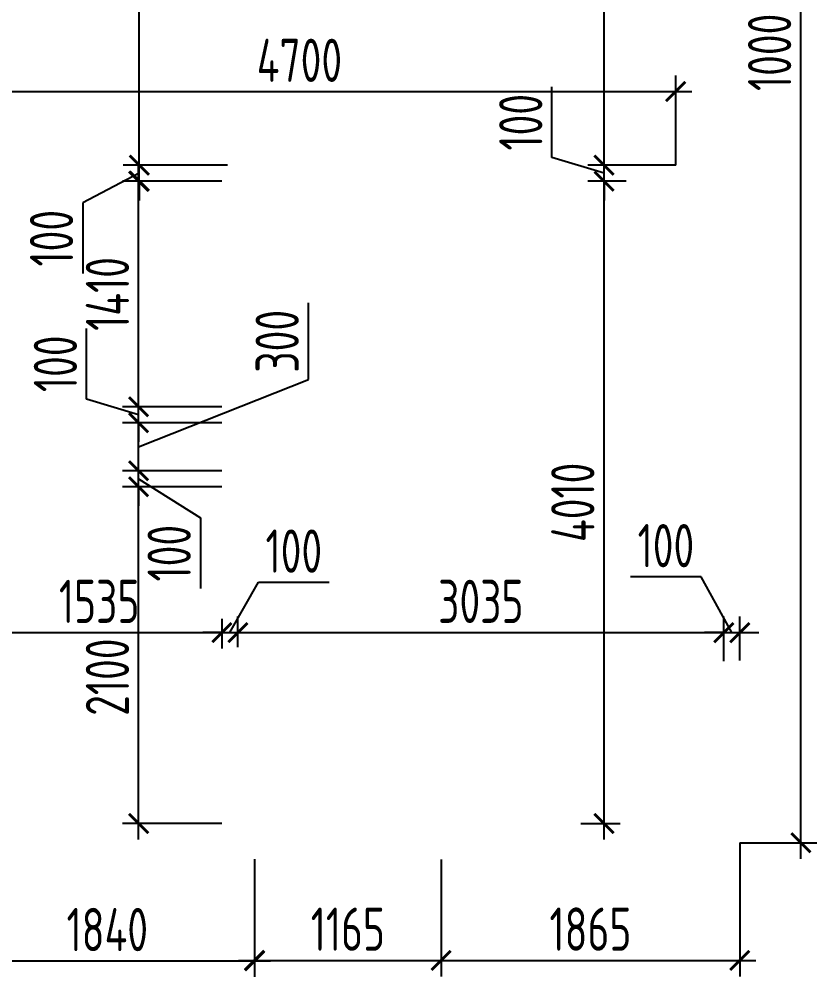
# Model space of a CAD drawing. Header units: millimetres. Extents: x -350007 to 536090, y -888 to 198380.
# Drawn here: x -204534 to -199553, y 95433 to 101413 of the extents above; entities that cross this region are included whole.
import ezdxf

# ---------------------------------------------------------------- set-up
doc = ezdxf.new("R2010")
doc.units = ezdxf.units.MM
doc.layers.add('АР_Размеры нов.', color=15, linetype='Continuous', lineweight=0)
doc.styles.add('ISOCPEUR', font='isocpeur.ttf', dxfattribs={"width": 0.7})
doc.dimstyles.new('R_100', dxfattribs={"dimtxt": 270, "dimasz": 120, "dimexe": 100, "dimexo": 0, "dimgap": 60, "dimtad": 1, "dimdec": 0, "dimrnd": 5, "dimzin": 0, "dimdsep": 46, "dimtxsty": 'ISOCPEUR', "dimblk": 'ARCHTICK', "dimcen": 0, "dimdle": 100, "dimclrd": 256, "dimclre": 256, "dimclrt": 256, "dimadec": 0, "dimazin": 0, "dimtfac": 2, "dimtdec": 0, "dimtofl": 0, "dimtmove": 1, "dimatfit": 3, "dimfxl": 1, "dimtvp": 3, "dimtolj": 1, "dimtzin": 0, "dimarcsym": 0})

# ---------------------------------------------------------------- blocks, each defined once
blk = doc.blocks.new('_ArchTick')
at = {"color": 0, "linetype": 'ByBlock', "const_width": 0.15}
blk.add_lwpolyline([(-0.5, -0.5), (0.5, 0.5)], dxfattribs=at)
blk = doc.blocks.new('*D2549')
at = {"layer": 'Defpoints', "color": 0, "ltscale": 100, "transparency": 16777216}
for p in [(-203064, 96167.8), (-201899.1, 96166.1), (-201899.1, 95536.1)]:
    blk.add_point(p, dxfattribs=at)
at = {"layer": 'АР_Размеры нов.', "lineweight": -2, "ltscale": 100, "transparency": 16777216}
for p, q in [((-203064, 96167.8), (-203064, 95436.1)), ((-201899.1, 96166.1), (-201899.1, 95436.1)), ((-203164, 95536.1), (-201799.1, 95536.1))]:
    blk.add_line(p, q, dxfattribs=at)
at = {"layer": 'АР_Размеры нов.', "lineweight": -2, "ltscale": 100, "transparency": 16777216, "xscale": 120, "yscale": 120, "zscale": 120, "rotation": 180}
blk.add_blockref('_ArchTick', (-203064, 95536.1), dxfattribs=at)
at = {"layer": 'АР_Размеры нов.', "lineweight": -2, "ltscale": 100, "transparency": 16777216, "xscale": 120, "yscale": 120, "zscale": 120}
blk.add_blockref('_ArchTick', (-201899.1, 95536.1), dxfattribs=at)
at = {"layer": 'АР_Размеры нов.', "ltscale": 100, "transparency": 16777216, "insert": (-202481.5, 95731.1), "char_height": 270, "attachment_point": 5, "style": 'ISOCPEUR'}
blk.add_mtext('\\A1;1165', dxfattribs=at)
blk = doc.blocks.new('*D2664')
at = {"layer": 'Defpoints', "color": 0, "ltscale": 100, "transparency": 16777216}
for p in [(-204903.9, 96167.9), (-203064, 96167.9), (-203064, 95533.3)]:
    blk.add_point(p, dxfattribs=at)
at = {"layer": 'АР_Размеры нов.', "lineweight": -2, "ltscale": 100, "transparency": 16777216}
for p, q in [((-204903.9, 96167.9), (-204903.9, 95433.3)), ((-203064, 96167.9), (-203064, 95433.3)), ((-205003.9, 95533.3), (-202964, 95533.3))]:
    blk.add_line(p, q, dxfattribs=at)
at = {"layer": 'АР_Размеры нов.', "lineweight": -2, "ltscale": 100, "transparency": 16777216, "xscale": 120, "yscale": 120, "zscale": 120, "rotation": 180}
blk.add_blockref('_ArchTick', (-204903.9, 95533.3), dxfattribs=at)
at = {"layer": 'АР_Размеры нов.', "lineweight": -2, "ltscale": 100, "transparency": 16777216, "xscale": 120, "yscale": 120, "zscale": 120}
blk.add_blockref('_ArchTick', (-203064, 95533.3), dxfattribs=at)
at = {"layer": 'АР_Размеры нов.', "ltscale": 100, "transparency": 16777216, "insert": (-203983.9, 95728.3), "char_height": 270, "attachment_point": 5, "style": 'ISOCPEUR'}
blk.add_mtext('\\A1;1840', dxfattribs=at)
blk = doc.blocks.new('*D3010')
at = {"layer": 'Defpoints', "color": 0, "ltscale": 500, "transparency": 16777216}
for p in [(-200033.9, 96270.7), (-201899.1, 96166.1), (-200033.9, 95536.1)]:
    blk.add_point(p, dxfattribs=at)
at = {"layer": 'АР_Размеры нов.', "lineweight": -2, "ltscale": 500, "transparency": 16777216}
for p, q in [((-200033.9, 96270.7), (-200033.9, 95436.1)), ((-201899.1, 96166.1), (-201899.1, 95436.1)), ((-201999.1, 95536.1), (-199933.9, 95536.1))]:
    blk.add_line(p, q, dxfattribs=at)
at = {"layer": 'АР_Размеры нов.', "lineweight": -2, "ltscale": 500, "transparency": 16777216, "xscale": 120, "yscale": 120, "zscale": 120, "rotation": 180}
blk.add_blockref('_ArchTick', (-201899.1, 95536.1), dxfattribs=at)
at = {"layer": 'АР_Размеры нов.', "lineweight": -2, "ltscale": 500, "transparency": 16777216, "xscale": 120, "yscale": 120, "zscale": 120}
blk.add_blockref('_ArchTick', (-200033.9, 95536.1), dxfattribs=at)
at = {"layer": 'АР_Размеры нов.', "lineweight": 13, "ltscale": 500, "transparency": 16777216, "insert": (-200966.5, 95731.1), "char_height": 270, "attachment_point": 5, "style": 'ISOCPEUR'}
blk.add_mtext('\\A1;1865', dxfattribs=at)
blk = doc.blocks.new('*D3033')
at = {"layer": 'Defpoints', "color": 0, "ltscale": 500, "transparency": 16777216}
for p in [(-200033.9, 106269.4), (-199652.6, 106269.4), (-200033.9, 96270.7)]:
    blk.add_point(p, dxfattribs=at)
at = {"layer": 'АР_Размеры нов.', "lineweight": -2, "ltscale": 500, "transparency": 16777216}
for p, q in [((-199652.6, 96170.7), (-199652.6, 106369.4)), ((-200033.9, 106269.4), (-199552.6, 106269.4)), ((-200033.9, 96270.7), (-199552.6, 96270.7))]:
    blk.add_line(p, q, dxfattribs=at)
at = {"layer": 'АР_Размеры нов.', "lineweight": -2, "ltscale": 500, "transparency": 16777216, "xscale": 120, "yscale": 120, "zscale": 120}
for p, rotation in [((-199652.6, 106269.4), 90), ((-199652.6, 96270.7), 270)]:
    blk.add_blockref('_ArchTick', p, dxfattribs=dict(at, rotation=rotation))
at = {"layer": 'АР_Размеры нов.', "lineweight": 13, "ltscale": 500, "transparency": 16777216, "insert": (-199847.6, 101270), "char_height": 270, "attachment_point": 5, "rotation": 90, "style": 'ISOCPEUR'}
blk.add_mtext('\\A1;10000', dxfattribs=at)
blk = doc.blocks.new('*D3119')
at = {"layer": 'Defpoints', "color": 0, "transparency": 16777216}
for p in [(-203788.1, 98493), (-203268.1, 98493), (-203268, 96390.7)]:
    blk.add_point(p, dxfattribs=at)
at = {"layer": 'АР_Размеры нов.', "lineweight": -2, "transparency": 16777216}
for p, q in [((-203788.1, 96290.7), (-203788.1, 98593)), ((-203268.1, 98493), (-203888.1, 98493)), ((-203268, 96390.7), (-203888.1, 96390.7))]:
    blk.add_line(p, q, dxfattribs=at)
at = {"layer": 'АР_Размеры нов.', "lineweight": -2, "transparency": 16777216, "xscale": 120, "yscale": 120, "zscale": 120}
for p, rotation in [((-203788.1, 98493), 90), ((-203788.1, 96390.7), 270)]:
    blk.add_blockref('_ArchTick', p, dxfattribs=dict(at, rotation=rotation))
at = {"layer": 'АР_Размеры нов.', "transparency": 16777216, "insert": (-203983.1, 97304.4), "char_height": 270, "attachment_point": 5, "rotation": 90, "style": 'ISOCPEUR'}
blk.add_mtext('\\A1;2100', dxfattribs=at)
blk = doc.blocks.new('*D3120')
at = {"layer": 'Defpoints', "color": 0, "transparency": 16777216}
for p in [(-203788.1, 98593), (-203268.1, 98593), (-203268.1, 98493)]:
    blk.add_point(p, dxfattribs=at)
at = {"layer": 'АР_Размеры нов.', "lineweight": -2, "transparency": 16777216}
for p, q in [((-203788.1, 98593), (-203788.1, 98713)), ((-203268.1, 98593), (-203888.1, 98593)), ((-203788.1, 98493), (-203788.1, 98593)), ((-203788.1, 98543), (-203402.4, 98299)), ((-203268.1, 98493), (-203888.1, 98493)), ((-203788.1, 98493), (-203788.1, 98373)), ((-203402.4, 98299), (-203402.4, 97857.7))]:
    blk.add_line(p, q, dxfattribs=at)
at = {"layer": 'АР_Размеры нов.', "lineweight": -2, "transparency": 16777216, "xscale": 120, "yscale": 120, "zscale": 120}
for p, rotation in [((-203788.1, 98593), 270), ((-203788.1, 98493), 90)]:
    blk.add_blockref('_ArchTick', p, dxfattribs=dict(at, rotation=rotation))
at = {"layer": 'АР_Размеры нов.', "transparency": 16777216, "insert": (-203597.4, 98078.3), "char_height": 270, "attachment_point": 5, "rotation": 90, "style": 'ISOCPEUR'}
blk.add_mtext('\\A1;100', dxfattribs=at)
blk = doc.blocks.new('*D3121')
at = {"layer": 'Defpoints', "color": 0, "transparency": 16777216}
for p in [(-203788.1, 98892.8), (-203268.1, 98892.8), (-203268.1, 98593)]:
    blk.add_point(p, dxfattribs=at)
at = {"layer": 'АР_Размеры нов.', "lineweight": -2, "transparency": 16777216}
for p, q in [((-202727.8, 99162), (-202727.8, 99641.1)), ((-203788.1, 98742.9), (-202727.8, 99162)), ((-203788.1, 98493), (-203788.1, 98992.8)), ((-203268.1, 98892.8), (-203888.1, 98892.8)), ((-203268.1, 98593), (-203888.1, 98593))]:
    blk.add_line(p, q, dxfattribs=at)
at = {"layer": 'АР_Размеры нов.', "lineweight": -2, "transparency": 16777216, "xscale": 120, "yscale": 120, "zscale": 120}
for p, rotation in [((-203788.1, 98892.8), 90), ((-203788.1, 98593), 270)]:
    blk.add_blockref('_ArchTick', p, dxfattribs=dict(at, rotation=rotation))
at = {"layer": 'АР_Размеры нов.', "transparency": 16777216, "insert": (-202922.8, 99401.5), "char_height": 270, "attachment_point": 5, "rotation": 90, "style": 'ISOCPEUR'}
blk.add_mtext('\\A1;300', dxfattribs=at)
blk = doc.blocks.new('*D3122')
at = {"layer": 'Defpoints', "color": 0, "transparency": 16777216}
for p in [(-203788.1, 98992.8), (-203268.1, 98992.8), (-203268.1, 98892.8)]:
    blk.add_point(p, dxfattribs=at)
at = {"layer": 'АР_Размеры нов.', "lineweight": -2, "transparency": 16777216}
for p, q in [((-204113.1, 99040.3), (-204113.1, 99481.6)), ((-203788.1, 98992.8), (-203788.1, 99112.8)), ((-203788.1, 98942.8), (-204113.1, 99040.3)), ((-203268.1, 98992.8), (-203888.1, 98992.8)), ((-203788.1, 98892.8), (-203788.1, 98992.8)), ((-203268.1, 98892.8), (-203888.1, 98892.8)), ((-203788.1, 98892.8), (-203788.1, 98772.8))]:
    blk.add_line(p, q, dxfattribs=at)
at = {"layer": 'АР_Размеры нов.', "lineweight": -2, "transparency": 16777216, "xscale": 120, "yscale": 120, "zscale": 120}
for p, rotation in [((-203788.1, 98992.8), 270), ((-203788.1, 98892.8), 90)]:
    blk.add_blockref('_ArchTick', p, dxfattribs=dict(at, rotation=rotation))
at = {"layer": 'АР_Размеры нов.', "transparency": 16777216, "insert": (-204308.1, 99260.9), "char_height": 270, "attachment_point": 5, "rotation": 90, "style": 'ISOCPEUR'}
blk.add_mtext('\\A1;100', dxfattribs=at)
blk = doc.blocks.new('*D3123')
at = {"layer": 'Defpoints', "color": 0, "transparency": 16777216}
for p in [(-203788.1, 100400.7), (-203268.1, 100400.7), (-203268.1, 98992.8)]:
    blk.add_point(p, dxfattribs=at)
at = {"layer": 'АР_Размеры нов.', "lineweight": -2, "transparency": 16777216}
for p, q in [((-203788.1, 98892.8), (-203788.1, 100500.7)), ((-203268.1, 100400.7), (-203888.1, 100400.7)), ((-203268.1, 98992.8), (-203888.1, 98992.8))]:
    blk.add_line(p, q, dxfattribs=at)
at = {"layer": 'АР_Размеры нов.', "lineweight": -2, "transparency": 16777216, "xscale": 120, "yscale": 120, "zscale": 120}
for p, rotation in [((-203788.1, 100400.7), 90), ((-203788.1, 98992.8), 270)]:
    blk.add_blockref('_ArchTick', p, dxfattribs=dict(at, rotation=rotation))
at = {"layer": 'АР_Размеры нов.', "transparency": 16777216, "insert": (-203983.1, 99696.7), "char_height": 270, "attachment_point": 5, "rotation": 90, "style": 'ISOCPEUR'}
blk.add_mtext('\\A1;1410', dxfattribs=at)
blk = doc.blocks.new('*D3124')
at = {"layer": 'Defpoints', "color": 0, "transparency": 16777216}
for p in [(-203784.3, 100500.7), (-203233.8, 100500.7), (-203268.1, 100400.7)]:
    blk.add_point(p, dxfattribs=at)
at = {"layer": 'АР_Размеры нов.', "lineweight": -2, "transparency": 16777216}
for p, q in [((-203784.3, 100500.7), (-203784.3, 100620.7)), ((-203233.8, 100500.7), (-203884.3, 100500.7)), ((-203784.3, 100400.7), (-203784.3, 100500.7)), ((-203784.3, 100450.7), (-204137.1, 100265.3)), ((-203268.1, 100400.7), (-203884.3, 100400.7)), ((-203784.3, 100400.7), (-203784.3, 100280.7)), ((-204137.1, 100265.3), (-204137.1, 99824))]:
    blk.add_line(p, q, dxfattribs=at)
at = {"layer": 'АР_Размеры нов.', "lineweight": -2, "transparency": 16777216, "xscale": 120, "yscale": 120, "zscale": 120}
for p, rotation in [((-203784.3, 100500.7), 270), ((-203784.3, 100400.7), 90)]:
    blk.add_blockref('_ArchTick', p, dxfattribs=dict(at, rotation=rotation))
at = {"layer": 'АР_Размеры нов.', "transparency": 16777216, "insert": (-204332.1, 100044.7), "char_height": 270, "attachment_point": 5, "rotation": 90, "style": 'ISOCPEUR'}
blk.add_mtext('\\A1;100', dxfattribs=at)
blk = doc.blocks.new('*D3125')
at = {"layer": 'Defpoints', "color": 0, "transparency": 16777216}
for p in [(-203784.3, 103707.7), (-203784.3, 103707.7), (-203233.8, 100500.7)]:
    blk.add_point(p, dxfattribs=at)
at = {"layer": 'АР_Размеры нов.', "lineweight": -2, "transparency": 16777216}
for p, q in [((-203784.3, 100400.7), (-203784.3, 103807.7)), ((-203784.3, 103707.7), (-203884.3, 103707.7)), ((-203233.8, 100500.7), (-203884.3, 100500.7))]:
    blk.add_line(p, q, dxfattribs=at)
at = {"layer": 'АР_Размеры нов.', "lineweight": -2, "transparency": 16777216, "xscale": 120, "yscale": 120, "zscale": 120}
for p, rotation in [((-203784.3, 103707.7), 90), ((-203784.3, 100500.7), 270)]:
    blk.add_blockref('_ArchTick', p, dxfattribs=dict(at, rotation=rotation))
at = {"layer": 'АР_Размеры нов.', "transparency": 16777216, "insert": (-203979.3, 102104.2), "char_height": 270, "attachment_point": 5, "rotation": 90, "style": 'ISOCPEUR'}
blk.add_mtext('\\A1;3205', dxfattribs=at)
blk = doc.blocks.new('*D3126')
at = {"layer": 'Defpoints', "color": 0, "transparency": 16777216}
for p in [(-200881.8, 100400.7), (-200743.5, 100400.7), (-201026.4, 96390.7)]:
    blk.add_point(p, dxfattribs=at)
at = {"layer": 'АР_Размеры нов.', "lineweight": -2, "transparency": 16777216}
for p, q in [((-200881.8, 96290.7), (-200881.8, 100500.7)), ((-200743.5, 100400.7), (-200981.8, 100400.7)), ((-201026.4, 96390.7), (-200781.8, 96390.7))]:
    blk.add_line(p, q, dxfattribs=at)
at = {"layer": 'АР_Размеры нов.', "lineweight": -2, "transparency": 16777216, "xscale": 120, "yscale": 120, "zscale": 120}
for p, rotation in [((-200881.8, 100400.7), 90), ((-200881.8, 96390.7), 270)]:
    blk.add_blockref('_ArchTick', p, dxfattribs=dict(at, rotation=rotation))
at = {"layer": 'АР_Размеры нов.', "transparency": 16777216, "insert": (-201076.8, 98395.7), "char_height": 270, "attachment_point": 5, "rotation": 90, "style": 'ISOCPEUR'}
blk.add_mtext('\\A1;4010', dxfattribs=at)
blk = doc.blocks.new('*D3127')
at = {"layer": 'Defpoints', "color": 0, "transparency": 16777216}
for p in [(-200881.8, 100500.7), (-200433.9, 100500.7), (-200743.5, 100400.7)]:
    blk.add_point(p, dxfattribs=at)
at = {"layer": 'АР_Размеры нов.', "lineweight": -2, "transparency": 16777216}
for p, q in [((-201206.8, 100548.2), (-201206.8, 100989.5)), ((-200881.8, 100500.7), (-200881.8, 100620.7)), ((-200881.8, 100450.7), (-201206.8, 100548.2)), ((-200433.9, 100500.7), (-200981.8, 100500.7)), ((-200881.8, 100400.7), (-200881.8, 100500.7)), ((-200743.5, 100400.7), (-200981.8, 100400.7)), ((-200881.8, 100400.7), (-200881.8, 100280.7))]:
    blk.add_line(p, q, dxfattribs=at)
at = {"layer": 'АР_Размеры нов.', "lineweight": -2, "transparency": 16777216, "xscale": 120, "yscale": 120, "zscale": 120}
for p, rotation in [((-200881.8, 100500.7), 270), ((-200881.8, 100400.7), 90)]:
    blk.add_blockref('_ArchTick', p, dxfattribs=dict(at, rotation=rotation))
at = {"layer": 'АР_Размеры нов.', "transparency": 16777216, "insert": (-201401.8, 100768.8), "char_height": 270, "attachment_point": 5, "rotation": 90, "style": 'ISOCPEUR'}
blk.add_mtext('\\A1;100', dxfattribs=at)
blk = doc.blocks.new('*D3128')
at = {"layer": 'Defpoints', "color": 0, "transparency": 16777216}
for p in [(-200881.8, 106800.7), (-200433.9, 106800.7), (-200433.9, 100500.7)]:
    blk.add_point(p, dxfattribs=at)
at = {"layer": 'АР_Размеры нов.', "lineweight": -2, "transparency": 16777216}
for p, q in [((-200881.8, 100400.7), (-200881.8, 106900.7)), ((-200433.9, 106800.7), (-200981.8, 106800.7)), ((-200433.9, 100500.7), (-200981.8, 100500.7))]:
    blk.add_line(p, q, dxfattribs=at)
at = {"layer": 'АР_Размеры нов.', "lineweight": -2, "transparency": 16777216, "xscale": 120, "yscale": 120, "zscale": 120}
for p, rotation in [((-200881.8, 106800.7), 90), ((-200881.8, 100500.7), 270)]:
    blk.add_blockref('_ArchTick', p, dxfattribs=dict(at, rotation=rotation))
at = {"layer": 'АР_Размеры нов.', "transparency": 16777216, "insert": (-201076.8, 103650.7), "char_height": 270, "attachment_point": 5, "rotation": 90, "style": 'ISOCPEUR'}
blk.add_mtext('\\A1;6300', dxfattribs=at)
blk = doc.blocks.new('*D4021')
at = {"layer": 'Defpoints', "color": 0, "transparency": 16777216}
for p in [(-203268.1, 97669.1), (-204800.8, 97581.5), (-203268.1, 97582.4)]:
    blk.add_point(p, dxfattribs=at)
at = {"layer": 'АР_Размеры нов.', "lineweight": -2, "transparency": 16777216}
for p, q in [((-204800.8, 97581.5), (-204800.8, 97682.4)), ((-203268.1, 97669.1), (-203268.1, 97482.4)), ((-204900.8, 97582.4), (-203168.1, 97582.4))]:
    blk.add_line(p, q, dxfattribs=at)
at = {"layer": 'АР_Размеры нов.', "lineweight": -2, "transparency": 16777216, "xscale": 120, "yscale": 120, "zscale": 120, "rotation": 180}
blk.add_blockref('_ArchTick', (-204800.8, 97582.4), dxfattribs=at)
at = {"layer": 'АР_Размеры нов.', "lineweight": -2, "transparency": 16777216, "xscale": 120, "yscale": 120, "zscale": 120}
blk.add_blockref('_ArchTick', (-203268.1, 97582.4), dxfattribs=at)
at = {"layer": 'АР_Размеры нов.', "transparency": 16777216, "insert": (-204034.5, 97777.4), "char_height": 270, "attachment_point": 5, "style": 'ISOCPEUR'}
blk.add_mtext('\\A1;1535', dxfattribs=at)
blk = doc.blocks.new('*D4035')
at = {"layer": 'Defpoints', "color": 0, "transparency": 16777216}
for p in [(-200433.9, 100960.5), (-205134.4, 100500.7), (-200433.9, 100500.7)]:
    blk.add_point(p, dxfattribs=at)
at = {"layer": 'АР_Размеры нов.', "lineweight": -2, "transparency": 16777216}
for p, q in [((-205134.4, 100500.7), (-205134.4, 101060.5)), ((-200433.9, 100500.7), (-200433.9, 101060.5)), ((-205234.4, 100960.5), (-200333.9, 100960.5))]:
    blk.add_line(p, q, dxfattribs=at)
at = {"layer": 'АР_Размеры нов.', "lineweight": -2, "transparency": 16777216, "xscale": 120, "yscale": 120, "zscale": 120, "rotation": 180}
blk.add_blockref('_ArchTick', (-205134.4, 100960.5), dxfattribs=at)
at = {"layer": 'АР_Размеры нов.', "lineweight": -2, "transparency": 16777216, "xscale": 120, "yscale": 120, "zscale": 120}
blk.add_blockref('_ArchTick', (-200433.9, 100960.5), dxfattribs=at)
at = {"layer": 'АР_Размеры нов.', "transparency": 16777216, "insert": (-202784.1, 101155.5), "char_height": 270, "attachment_point": 5, "style": 'ISOCPEUR'}
blk.add_mtext('\\A1;4700', dxfattribs=at)
blk = doc.blocks.new('*D4039')
at = {"layer": 'Defpoints', "color": 0, "transparency": 16777216}
for p in [(-203268.1, 97669.1), (-203168.1, 97582.4), (-203168.1, 97492.1)]:
    blk.add_point(p, dxfattribs=at)
at = {"layer": 'АР_Размеры нов.', "lineweight": -2, "transparency": 16777216}
for p, q in [((-203218.1, 97582.4), (-203039.6, 97896.4)), ((-203039.6, 97896.4), (-202598.3, 97896.4)), ((-203268.1, 97669.1), (-203268.1, 97482.4)), ((-203168.1, 97492.1), (-203168.1, 97682.4)), ((-203268.1, 97582.4), (-203388.1, 97582.4)), ((-203268.1, 97582.4), (-203168.1, 97582.4)), ((-203168.1, 97582.4), (-203048.1, 97582.4))]:
    blk.add_line(p, q, dxfattribs=at)
at = {"layer": 'АР_Размеры нов.', "lineweight": -2, "transparency": 16777216, "xscale": 120, "yscale": 120, "zscale": 120}
blk.add_blockref('_ArchTick', (-203268.1, 97582.4), dxfattribs=at)
at = {"layer": 'АР_Размеры нов.', "lineweight": -2, "transparency": 16777216, "xscale": 120, "yscale": 120, "zscale": 120, "rotation": 180}
blk.add_blockref('_ArchTick', (-203168.1, 97582.4), dxfattribs=at)
at = {"layer": 'АР_Размеры нов.', "transparency": 16777216, "insert": (-202818.9, 98091.4), "char_height": 270, "attachment_point": 5, "style": 'ISOCPEUR'}
blk.add_mtext('\\A1;100', dxfattribs=at)
blk = doc.blocks.new('*D4040')
at = {"layer": 'Defpoints', "color": 0, "transparency": 16777216}
for p in [(-200133.9, 97582.4), (-203168.1, 97492.1), (-200133.9, 97403.7)]:
    blk.add_point(p, dxfattribs=at)
at = {"layer": 'АР_Размеры нов.', "lineweight": -2, "transparency": 16777216}
for p, q in [((-203168.1, 97492.1), (-203168.1, 97682.4)), ((-200133.9, 97403.7), (-200133.9, 97682.4)), ((-203268.1, 97582.4), (-200033.9, 97582.4))]:
    blk.add_line(p, q, dxfattribs=at)
at = {"layer": 'АР_Размеры нов.', "lineweight": -2, "transparency": 16777216, "xscale": 120, "yscale": 120, "zscale": 120, "rotation": 180}
blk.add_blockref('_ArchTick', (-203168.1, 97582.4), dxfattribs=at)
at = {"layer": 'АР_Размеры нов.', "lineweight": -2, "transparency": 16777216, "xscale": 120, "yscale": 120, "zscale": 120}
blk.add_blockref('_ArchTick', (-200133.9, 97582.4), dxfattribs=at)
at = {"layer": 'АР_Размеры нов.', "transparency": 16777216, "insert": (-201651, 97777.4), "char_height": 270, "attachment_point": 5, "style": 'ISOCPEUR'}
blk.add_mtext('\\A1;3035', dxfattribs=at)
blk = doc.blocks.new('*D4041')
at = {"layer": 'Defpoints', "color": 0, "transparency": 16777216}
for p in [(-200033.9, 97582.4), (-200133.9, 97403.7), (-200033.9, 97408.7)]:
    blk.add_point(p, dxfattribs=at)
at = {"layer": 'АР_Размеры нов.', "lineweight": -2, "transparency": 16777216}
for p, q in [((-200274.5, 97930.3), (-200715.8, 97930.3)), ((-200083.9, 97582.4), (-200274.5, 97930.3)), ((-200133.9, 97403.7), (-200133.9, 97682.4)), ((-200033.9, 97408.7), (-200033.9, 97682.4)), ((-200133.9, 97582.4), (-200253.9, 97582.4)), ((-200133.9, 97582.4), (-200033.9, 97582.4)), ((-200033.9, 97582.4), (-199913.9, 97582.4))]:
    blk.add_line(p, q, dxfattribs=at)
at = {"layer": 'АР_Размеры нов.', "lineweight": -2, "transparency": 16777216, "xscale": 120, "yscale": 120, "zscale": 120}
blk.add_blockref('_ArchTick', (-200133.9, 97582.4), dxfattribs=at)
at = {"layer": 'АР_Размеры нов.', "lineweight": -2, "transparency": 16777216, "xscale": 120, "yscale": 120, "zscale": 120, "rotation": 180}
blk.add_blockref('_ArchTick', (-200033.9, 97582.4), dxfattribs=at)
at = {"layer": 'АР_Размеры нов.', "transparency": 16777216, "insert": (-200495.2, 98125.3), "char_height": 270, "attachment_point": 5, "style": 'ISOCPEUR'}
blk.add_mtext('\\A1;100', dxfattribs=at)

msp = doc.modelspace()

# ---------------------------------------------------------------- dimensions: what is measured, and where the dimension line sits
at = {"layer": 'АР_Размеры нов.'}
for base, p1, p2, picture, middle in [((-200881.8, 106800.7), (-200433.9, 100500.7), (-200433.9, 106800.7), '*D3128', (-201076.8, 103650.7)), ((-203784.3, 103707.7), (-203233.8, 100500.7), (-203784.3, 103707.7), '*D3125', (-203979.3, 102104.2)), ((-200881.8, 100500.7), (-200743.5, 100400.7), (-200433.9, 100500.7), '*D3127', (-201401.8, 100608.2)), ((-203788.1, 100400.7), (-203268.1, 98992.8), (-203268.1, 100400.7), '*D3123', (-203983.1, 99696.7)), ((-200881.8, 100400.7), (-201026.4, 96390.7), (-200743.5, 100400.7), '*D3126', (-201076.8, 98395.7)), ((-203788.1, 98992.8), (-203268.1, 98892.8), (-203268.1, 98992.8), '*D3122', (-204308.1, 99100.3))]:
    dim = msp.add_linear_dim(base=base, p1=p1, p2=p2, angle=90, dimstyle='R_100', override={"dimpost": '\\X'}, dxfattribs=at)
    dim.commit()
    dim.dimension.update_dxf_attribs({"geometry": picture, "text_midpoint": middle})
at = {"layer": 'АР_Размеры нов.', "lineweight": 13, "ltscale": 500}
dim = msp.add_linear_dim(base=(-199652.6, 106269.4), p1=(-200033.9, 96270.7), p2=(-200033.9, 106269.4), angle=90, dimstyle='R_100', override={"dimpost": '\\X'}, dxfattribs=at)
dim.commit()
dim.dimension.update_dxf_attribs({"geometry": '*D3033', "text_midpoint": (-199847.6, 101270)})
at = {"layer": 'АР_Размеры нов.'}
for base, p1, p2, picture, middle in [((-200433.9151, 100960.4561), (-205134.3789, 100500.6825), (-200433.9151, 100500.6825), '*D4035', (-202784.147, 101155.4561)), ((-203268.1, 97582.4), (-204800.8, 97581.5), (-203268.1, 97669.1), '*D4021', (-204034.5, 97777.4)), ((-200133.9, 97582.4), (-203168.1, 97492.1), (-200133.9, 97403.7), '*D4040', (-201651, 97777.4))]:
    dim = msp.add_linear_dim(base=base, p1=p1, p2=p2, dimstyle='R_100', override={"dimpost": '\\X'}, dxfattribs=at)
    dim.commit()
    dim.dimension.update_dxf_attribs({"geometry": picture, "text_midpoint": middle})
for base, p1, p2, picture, middle in [((-203784.3, 100500.7), (-203268.1, 100400.7), (-203233.8, 100500.7), '*D3124', (-204137.1, 100205.3)), ((-203788.1, 98892.8), (-203268.1, 98593), (-203268.1, 98892.8), '*D3121', (-202727.8, 99222)), ((-203788.1, 98593), (-203268.1, 98493), (-203268.1, 98593), '*D3120', (-203402.4, 98239)), ((-203788.1, 98493), (-203268, 96390.7), (-203268.1, 98493), '*D3119', (-203788.1, 97304.4))]:
    dim = msp.add_linear_dim(base=base, p1=p1, p2=p2, angle=90, dimstyle='R_100', override={"dimpost": '\\X'}, dxfattribs=at)
    dim.commit()
    dim.dimension.update_dxf_attribs({"geometry": picture, "text_midpoint": middle, "dimtype": 160})
for base, p1, p2, picture, middle in [((-200033.9, 97582.4), (-200133.9, 97403.7), (-200033.9, 97408.7), '*D4041', (-200334.5, 97930.3)), ((-203168.1, 97582.4), (-203268.1, 97669.1), (-203168.1, 97492.1), '*D4039', (-202979.6, 97896.4))]:
    dim = msp.add_linear_dim(base=base, p1=p1, p2=p2, dimstyle='R_100', override={"dimpost": '\\X'}, dxfattribs=at)
    dim.commit()
    dim.dimension.update_dxf_attribs({"geometry": picture, "text_midpoint": middle, "dimtype": 160})
at = {"layer": 'АР_Размеры нов.', "lineweight": 13, "ltscale": 500}
dim = msp.add_linear_dim(base=(-200033.9, 95536.1), p1=(-201899.1, 96166.1), p2=(-200033.9, 96270.7), dimstyle='R_100', override={"dimpost": '\\X', "dimfxl": 2.5, "dimarcsym": 1}, dxfattribs=at)
dim.commit()
dim.dimension.update_dxf_attribs({"geometry": '*D3010', "text_midpoint": (-200966.5, 95731.1)})
at = {"layer": 'АР_Размеры нов.', "ltscale": 100}
for base, p1, p2, picture, middle in [((-203064, 95533.3), (-204903.9, 96167.9), (-203064, 96167.9), '*D2664', (-203983.9, 95728.3)), ((-201899.1, 95536.1), (-203064, 96167.8), (-201899.1, 96166.1), '*D2549', (-202481.5, 95731.1))]:
    dim = msp.add_linear_dim(base=base, p1=p1, p2=p2, dimstyle='R_100', override={"dimpost": '\\X', "dimfxl": 2.5, "dimarcsym": 1}, dxfattribs=at)
    dim.commit()
    dim.dimension.update_dxf_attribs({"geometry": picture, "text_midpoint": middle})

doc.saveas('drawing.dxf')
